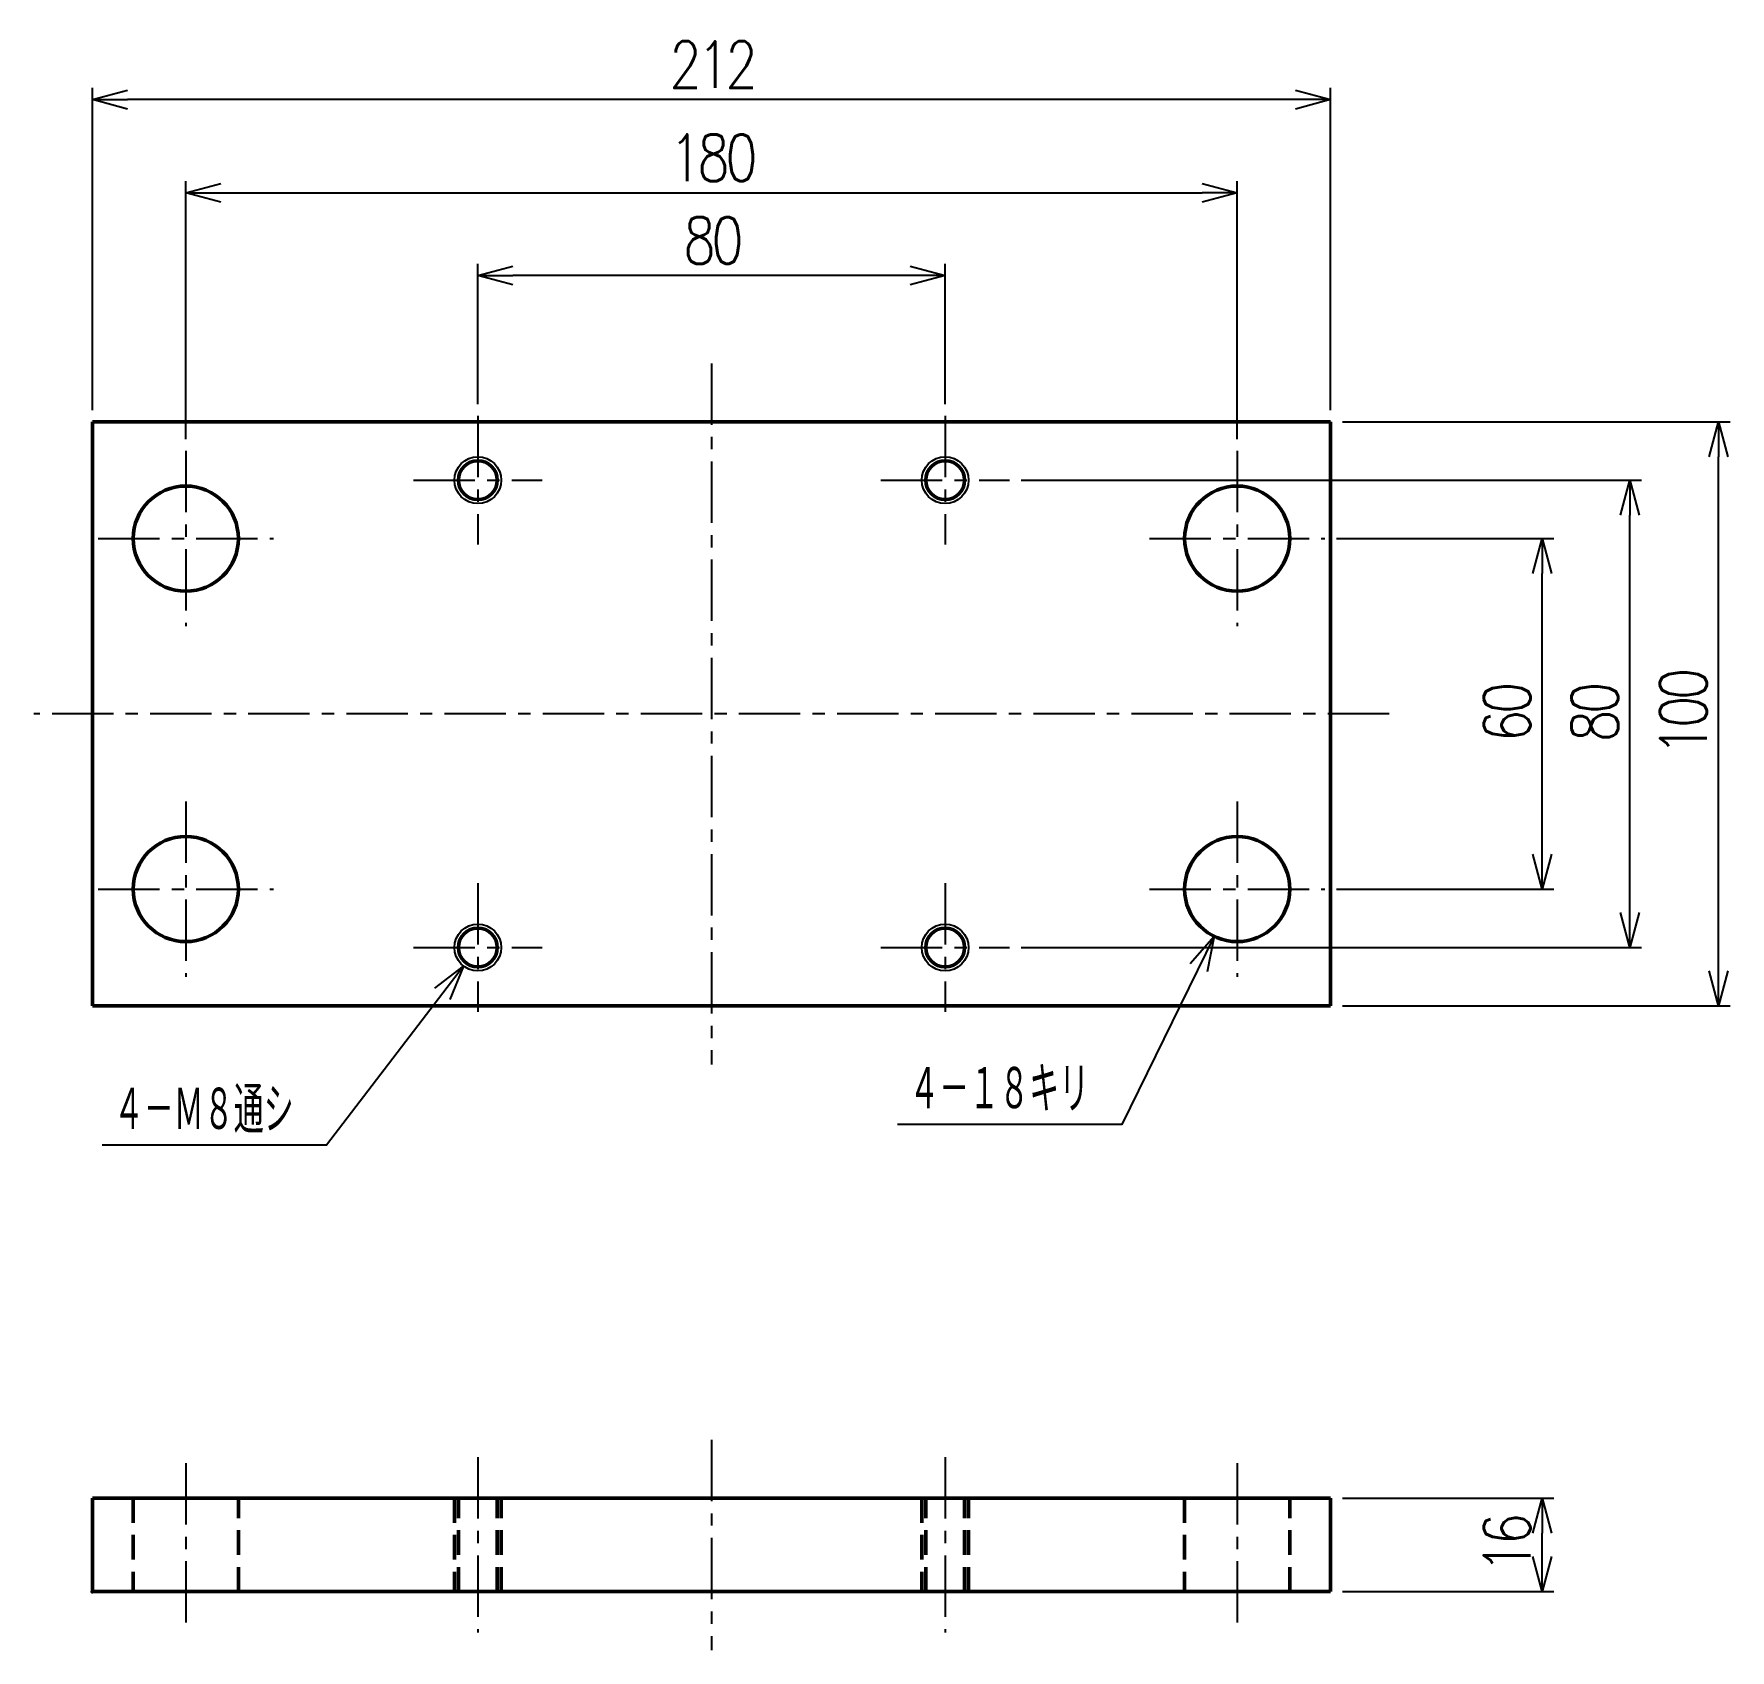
# Model space of a CAD drawing. Header units: millimetres. Extents: x -10 to 280, y -10 to 267.
import ezdxf

# ---------------------------------------------------------------- set-up
doc = ezdxf.new("R2010")
doc.units = ezdxf.units.MM
doc.header["$LTSCALE"] = 0.330709
doc.linetypes.add('CENTER', pattern=[50.8, 31.75, -6.35, 6.35, -6.35])
doc.linetypes.add('DASHED', pattern=[19.05, 12.7, -6.35])
doc.layers.add('NoLayerName_001', color=7, linetype='Continuous')
doc.styles.get("Standard").update_dxf_attribs({"font": 'txt', "bigfont": 'extfont2'})
doc.dimstyles.get("Standard").update_dxf_attribs({"dimtxt": 2.5, "dimasz": 2.5, "dimexe": 1.25, "dimexo": 0.625, "dimtad": 1, "dimdec": 3, "dimzin": 0, "dimdsep": 46, "dimtxsty": 'Standard', "dimcen": 2.5, "dimadec": 0, "dimazin": 0, "dimtfac": 0.75, "dimtdec": 3, "dimtmove": 0, "dimatfit": 3, "dimfxl": 1, "dimarcsym": 0})

# ---------------------------------------------------------------- blocks, each defined once
blk = doc.blocks.new('_OPEN30')
at = {"color": 0, "linetype": 'ByBlock', "lineweight": -2}
for p, q in [((-1, 0.267949), (0, 0)), ((0, 0), (-1, -0.267949)), ((0, 0), (-1, 0))]:
    blk.add_line(p, q, dxfattribs=at)
blk = doc.blocks.new('*D24')
at = {"layer": 'Defpoints', "color": 0}
for p in [(212, 16), (248.21, 16), (212, 0)]:
    blk.add_point(p, dxfattribs=at)
at = {"layer": 'NoLayerName_001', "color": 0, "linetype": 'Continuous', "lineweight": 25}
for p, q in [((214, 16), (250.21, 16)), ((248.21, 6), (248.21, 10)), ((214, 0), (250.21, 0))]:
    blk.add_line(p, q, dxfattribs=at)
at = {"layer": 'NoLayerName_001', "color": 0, "lineweight": 25, "xscale": 6, "yscale": 6, "zscale": 6}
for p, rotation in [((248.21, 16), 90), ((248.21, 0), 270)]:
    blk.add_blockref('_OPEN30', p, dxfattribs=dict(at, rotation=rotation))
at = {"layer": 'NoLayerName_001', "color": 2, "lineweight": 50, "insert": (242.21, 8), "char_height": 8, "attachment_point": 5, "rotation": 90}
blk.add_mtext('\\W0.8000;\\T0.8750;16', dxfattribs=at)
blk = doc.blocks.new('JZB_0005')
at = {"layer": 'NoLayerName_001', "color": 7, "linetype": 'Continuous', "lineweight": 50}
for p, q in [((0, 0), (0, 16)), ((212, 16), (0, 16)), ((212, 0), (212, 16)), ((0, 0), (212, 0))]:
    blk.add_line(p, q, dxfattribs=at)
blk = doc.blocks.new('JZB_0006')
at = {"layer": 'NoLayerName_001', "color": 4, "linetype": 'CENTER', "lineweight": 25}
blk.add_line((4, 30), (4, 0), dxfattribs=at)
at = {"layer": 'NoLayerName_001', "color": 3, "linetype": 'DASHED', "lineweight": 50}
for p, q in [((0, 23), (0, 7)), ((0.675, 7), (0.675, 23)), ((7.325, 7), (7.325, 23)), ((8, 7), (8, 23))]:
    blk.add_line(p, q, dxfattribs=at)
blk = doc.blocks.new('JZB_0007')
at = {"layer": 'NoLayerName_001', "color": 4, "linetype": 'CENTER', "lineweight": 25}
blk.add_line((4, 30), (4, 0), dxfattribs=at)
at = {"layer": 'NoLayerName_001', "color": 3, "linetype": 'DASHED', "lineweight": 50}
for p, q in [((0, 23), (0, 7)), ((0.675, 7), (0.675, 23)), ((7.325, 7), (7.325, 23)), ((8, 7), (8, 23))]:
    blk.add_line(p, q, dxfattribs=at)
blk = doc.blocks.new('JZB_0008')
at = {"layer": 'NoLayerName_001', "color": 4, "linetype": 'CENTER', "lineweight": 25}
blk.add_line((9, 28), (9, 0), dxfattribs=at)
at = {"layer": 'NoLayerName_001', "color": 3, "linetype": 'DASHED', "lineweight": 50}
for p, q in [((0, 22), (0, 6)), ((18, 6), (18, 22))]:
    blk.add_line(p, q, dxfattribs=at)
blk = doc.blocks.new('JZB_0009')
at = {"layer": 'NoLayerName_001', "color": 4, "linetype": 'CENTER', "lineweight": 25}
blk.add_line((9, 28), (9, 0), dxfattribs=at)
at = {"layer": 'NoLayerName_001', "color": 3, "linetype": 'DASHED', "lineweight": 50}
for p, q in [((0, 22), (0, 6)), ((18, 6), (18, 22))]:
    blk.add_line(p, q, dxfattribs=at)
blk = doc.blocks.new('JZB_0010')
at = {"layer": 'NoLayerName_001', "color": 4, "linetype": 'CENTER', "lineweight": 25}
blk.add_line((0, 28), (0, 0), dxfattribs=at)
blk = doc.blocks.new('JZB_0011')
at = {"layer": 'NoLayerName_001', "color": 4, "linetype": 'CENTER', "lineweight": 25}
blk.add_line((0, 28), (0, 0), dxfattribs=at)
blk = doc.blocks.new('*D25')
at = {"layer": 'Defpoints', "color": 0}
for p in [(66, 225.31), (66, 201.27), (146, 201.27)]:
    blk.add_point(p, dxfattribs=at)
at = {"layer": 'NoLayerName_001', "color": 0, "linetype": 'Continuous', "lineweight": 25}
for p, q in [((66, 203.27), (66, 227.31)), ((146, 203.27), (146, 227.31)), ((140, 225.31), (72, 225.31))]:
    blk.add_line(p, q, dxfattribs=at)
at = {"layer": 'NoLayerName_001', "color": 0, "lineweight": 25, "xscale": 6, "yscale": 6, "zscale": 6, "rotation": 180}
blk.add_blockref('_OPEN30', (66, 225.31), dxfattribs=at)
at = {"layer": 'NoLayerName_001', "color": 0, "lineweight": 25, "xscale": 6, "yscale": 6, "zscale": 6}
blk.add_blockref('_OPEN30', (146, 225.31), dxfattribs=at)
at = {"layer": 'NoLayerName_001', "color": 2, "lineweight": 50, "insert": (106, 231.31), "char_height": 8, "attachment_point": 5}
blk.add_mtext('\\W0.8000;\\T0.8750;80', dxfattribs=at)
blk = doc.blocks.new('*D26')
at = {"layer": 'Defpoints', "color": 0}
for p in [(0, 255.42), (0, 200.27), (212, 200.27)]:
    blk.add_point(p, dxfattribs=at)
at = {"layer": 'NoLayerName_001', "color": 0, "linetype": 'Continuous', "lineweight": 25}
for p, q in [((0, 202.27), (0, 257.42)), ((212, 202.27), (212, 257.42)), ((206, 255.42), (6, 255.42))]:
    blk.add_line(p, q, dxfattribs=at)
at = {"layer": 'NoLayerName_001', "color": 0, "lineweight": 25, "xscale": 6, "yscale": 6, "zscale": 6}
for p, rotation in [((0, 255.42), 180), ((212, 255.42), 360)]:
    blk.add_blockref('_OPEN30', p, dxfattribs=dict(at, rotation=rotation))
at = {"layer": 'NoLayerName_001', "color": 2, "lineweight": 50, "insert": (106, 261.42), "char_height": 8, "attachment_point": 5}
blk.add_mtext('\\W0.8000;\\T0.8750;212', dxfattribs=at)
blk = doc.blocks.new('*D27')
at = {"layer": 'Defpoints', "color": 0}
for p in [(157, 190.27), (263.21, 190.27), (157, 110.27)]:
    blk.add_point(p, dxfattribs=at)
at = {"layer": 'NoLayerName_001', "color": 0, "linetype": 'Continuous', "lineweight": 25}
for p, q in [((159, 190.27), (265.21, 190.27)), ((263.21, 116.27), (263.21, 184.27)), ((159, 110.27), (265.21, 110.27))]:
    blk.add_line(p, q, dxfattribs=at)
at = {"layer": 'NoLayerName_001', "color": 0, "lineweight": 25, "xscale": 6, "yscale": 6, "zscale": 6}
for p, rotation in [((263.21, 190.27), 90), ((263.21, 110.27), 270)]:
    blk.add_blockref('_OPEN30', p, dxfattribs=dict(at, rotation=rotation))
at = {"layer": 'NoLayerName_001', "color": 2, "lineweight": 50, "insert": (257.21, 150.27), "char_height": 8, "attachment_point": 5, "rotation": 90}
blk.add_mtext('\\W0.8000;\\T0.8750;80', dxfattribs=at)
blk = doc.blocks.new('*D28')
at = {"layer": 'Defpoints', "color": 0}
for p in [(212, 200.27), (278.38, 200.27), (212, 100.27)]:
    blk.add_point(p, dxfattribs=at)
at = {"layer": 'NoLayerName_001', "color": 0, "linetype": 'Continuous', "lineweight": 25}
for p, q in [((214, 200.27), (280.38, 200.27)), ((278.38, 106.27), (278.38, 194.27)), ((214, 100.27), (280.38, 100.27))]:
    blk.add_line(p, q, dxfattribs=at)
at = {"layer": 'NoLayerName_001', "color": 0, "lineweight": 25, "xscale": 6, "yscale": 6, "zscale": 6}
for p, rotation in [((278.38, 200.27), 90), ((278.38, 100.27), 270)]:
    blk.add_blockref('_OPEN30', p, dxfattribs=dict(at, rotation=rotation))
at = {"layer": 'NoLayerName_001', "color": 2, "lineweight": 50, "insert": (272.38, 150.27), "char_height": 8, "attachment_point": 5, "rotation": 90}
blk.add_mtext('\\W0.8000;\\T0.8750;100', dxfattribs=at)
blk = doc.blocks.new('DIM_0002')
at = {"color": 3, "linetype": 'Continuous', "lineweight": 25}
for points in [[(61.89, 30.65), (38.4, 0), (0, 0)], [(56.97, 26.86), (61.89, 30.65), (59.52, 24.91)]]:
    blk.add_lwpolyline(points, dxfattribs=at)
at = {"color": 2, "linetype": 'Continuous', "lineweight": 50, "width": 0.583333}
blk.add_text('４－Ｍ８通シ', height=8, dxfattribs=at).set_placement((2, 2))
blk = doc.blocks.new('*D30')
at = {"layer": 'Defpoints', "color": 0}
for p in [(196, 239.47), (16, 195.27), (196, 195.27)]:
    blk.add_point(p, dxfattribs=at)
at = {"layer": 'NoLayerName_001', "color": 0, "linetype": 'Continuous', "lineweight": 25}
for p, q in [((16, 197.27), (16, 241.47)), ((196, 197.27), (196, 241.47)), ((22, 239.47), (190, 239.47))]:
    blk.add_line(p, q, dxfattribs=at)
at = {"layer": 'NoLayerName_001', "color": 0, "lineweight": 25, "xscale": 6, "yscale": 6, "zscale": 6, "rotation": 180}
blk.add_blockref('_OPEN30', (16, 239.47), dxfattribs=at)
at = {"layer": 'NoLayerName_001', "color": 0, "lineweight": 25, "xscale": 6, "yscale": 6, "zscale": 6}
blk.add_blockref('_OPEN30', (196, 239.47), dxfattribs=at)
at = {"layer": 'NoLayerName_001', "color": 2, "lineweight": 50, "insert": (106, 245.47), "char_height": 8, "attachment_point": 5}
blk.add_mtext('\\W0.8000;\\T0.8750;180', dxfattribs=at)
blk = doc.blocks.new('*D31')
at = {"layer": 'Defpoints', "color": 0}
for p in [(211, 180.27), (248.21, 180.27), (211, 120.27)]:
    blk.add_point(p, dxfattribs=at)
at = {"layer": 'NoLayerName_001', "color": 0, "linetype": 'Continuous', "lineweight": 25}
for p, q in [((213, 180.27), (250.21, 180.27)), ((248.21, 126.27), (248.21, 174.27)), ((213, 120.27), (250.21, 120.27))]:
    blk.add_line(p, q, dxfattribs=at)
at = {"layer": 'NoLayerName_001', "color": 0, "lineweight": 25, "xscale": 6, "yscale": 6, "zscale": 6}
for p, rotation in [((248.21, 180.27), 90), ((248.21, 120.27), 270)]:
    blk.add_blockref('_OPEN30', p, dxfattribs=dict(at, rotation=rotation))
at = {"layer": 'NoLayerName_001', "color": 2, "lineweight": 50, "insert": (242.21, 150.27), "char_height": 8, "attachment_point": 5, "rotation": 90}
blk.add_mtext('\\W0.8000;\\T0.8750;60', dxfattribs=at)
blk = doc.blocks.new('DIM_0003')
at = {"color": 3, "linetype": 'Continuous', "lineweight": 25}
for points in [[(54.18, 32.19), (38.4, 0), (0, 0)], [(50.1, 27.51), (54.18, 32.19), (52.99, 26.1)]]:
    blk.add_lwpolyline(points, dxfattribs=at)
at = {"color": 2, "linetype": 'Continuous', "lineweight": 50, "width": 0.583333}
blk.add_text('４－１８キリ', height=8, dxfattribs=at).set_placement((2, 2))
blk = doc.blocks.new('JZB_0012')
at = {"layer": 'NoLayerName_001', "color": 7, "linetype": 'Continuous', "lineweight": 50}
for p, q in [((0, 0), (0, 100)), ((0, 100), (212, 100)), ((212, 100), (212, 0)), ((212, 0), (0, 0))]:
    blk.add_line(p, q, dxfattribs=at)
blk = doc.blocks.new('JZB_0013')
at = {"layer": 'NoLayerName_001', "color": 4, "linetype": 'CENTER', "lineweight": 25}
for p, q in [((11, 22), (11, 0)), ((0, 11), (22, 11))]:
    blk.add_line(p, q, dxfattribs=at)
at = {"layer": 'NoLayerName_001', "color": 3, "linetype": 'Continuous', "lineweight": 25}
blk.add_circle((11, 11), 4, dxfattribs=at)
at = {"layer": 'NoLayerName_001', "color": 7, "linetype": 'Continuous', "lineweight": 50}
blk.add_circle((11, 11), 3.33, dxfattribs=at)
blk = doc.blocks.new('JZB_0014')
at = {"layer": 'NoLayerName_001', "color": 4, "linetype": 'CENTER', "lineweight": 25}
for p, q in [((11, 22), (11, 0)), ((0, 11), (22, 11))]:
    blk.add_line(p, q, dxfattribs=at)
at = {"layer": 'NoLayerName_001', "color": 3, "linetype": 'Continuous', "lineweight": 25}
blk.add_circle((11, 11), 4, dxfattribs=at)
at = {"layer": 'NoLayerName_001', "color": 7, "linetype": 'Continuous', "lineweight": 50}
blk.add_circle((11, 11), 3.33, dxfattribs=at)
blk = doc.blocks.new('JZB_0015')
at = {"layer": 'NoLayerName_001', "color": 4, "linetype": 'CENTER', "lineweight": 25}
for p, q in [((11, 22), (11, 0)), ((0, 11), (22, 11))]:
    blk.add_line(p, q, dxfattribs=at)
at = {"layer": 'NoLayerName_001', "color": 3, "linetype": 'Continuous', "lineweight": 25}
blk.add_circle((11, 11), 4, dxfattribs=at)
at = {"layer": 'NoLayerName_001', "color": 7, "linetype": 'Continuous', "lineweight": 50}
blk.add_circle((11, 11), 3.33, dxfattribs=at)
blk = doc.blocks.new('JZB_0016')
at = {"layer": 'NoLayerName_001', "color": 4, "linetype": 'CENTER', "lineweight": 25}
for p, q in [((11, 22), (11, 0)), ((0, 11), (22, 11))]:
    blk.add_line(p, q, dxfattribs=at)
at = {"layer": 'NoLayerName_001', "color": 3, "linetype": 'Continuous', "lineweight": 25}
blk.add_circle((11, 11), 4, dxfattribs=at)
at = {"layer": 'NoLayerName_001', "color": 7, "linetype": 'Continuous', "lineweight": 50}
blk.add_circle((11, 11), 3.33, dxfattribs=at)
blk = doc.blocks.new('JZB_0017')
at = {"layer": 'NoLayerName_001', "color": 4, "linetype": 'CENTER', "lineweight": 25}
for p, q in [((15, 30), (15, 0)), ((0, 15), (30, 15))]:
    blk.add_line(p, q, dxfattribs=at)
at = {"layer": 'NoLayerName_001', "color": 7, "linetype": 'Continuous', "lineweight": 50}
blk.add_circle((15, 15), 9, dxfattribs=at)
blk = doc.blocks.new('JZB_0018')
at = {"layer": 'NoLayerName_001', "color": 4, "linetype": 'CENTER', "lineweight": 25}
for p, q in [((15, 30), (15, 0)), ((0, 15), (30, 15))]:
    blk.add_line(p, q, dxfattribs=at)
at = {"layer": 'NoLayerName_001', "color": 7, "linetype": 'Continuous', "lineweight": 50}
blk.add_circle((15, 15), 9, dxfattribs=at)
blk = doc.blocks.new('JZB_0019')
at = {"layer": 'NoLayerName_001', "color": 4, "linetype": 'CENTER', "lineweight": 25}
for p, q in [((15, 30), (15, 0)), ((0, 15), (30, 15))]:
    blk.add_line(p, q, dxfattribs=at)
at = {"layer": 'NoLayerName_001', "color": 7, "linetype": 'Continuous', "lineweight": 50}
blk.add_circle((15, 15), 9, dxfattribs=at)
blk = doc.blocks.new('JZB_0020')
at = {"layer": 'NoLayerName_001', "color": 4, "linetype": 'CENTER', "lineweight": 25}
for p, q in [((15, 30), (15, 0)), ((0, 15), (30, 15))]:
    blk.add_line(p, q, dxfattribs=at)
at = {"layer": 'NoLayerName_001', "color": 7, "linetype": 'Continuous', "lineweight": 50}
blk.add_circle((15, 15), 9, dxfattribs=at)

msp = doc.modelspace()

# ---------------------------------------------------------------- linework, layer by layer
at = {"layer": 'NoLayerName_001', "color": 4, "linetype": 'CENTER', "lineweight": 25}
for p, q in [((106, 210.2724), (106, 90.2724)), ((222, 150.2724), (-10, 150.2724)), ((106, 26), (106, -10))]:
    msp.add_line(p, q, dxfattribs=at)
at = {"layer": 'NoLayerName_001', "color": 7, "linetype": 'Continuous', "lineweight": 50}
msp.add_point((0, 0), dxfattribs=at)

# ---------------------------------------------------------------- block references
at = {"layer": 'NoLayerName_001'}
for name, p in [('JZB_0016', (55, 179.2724)), ('JZB_0015', (135, 179.2724)), ('JZB_0012', (0, 100.2724)), ('JZB_0020', (1, 165.2724)), ('JZB_0018', (181, 165.2724)), ('JZB_0017', (1, 105.2724)), ('JZB_0019', (181, 105.2724)), ('JZB_0013', (55, 99.2724)), ('JZB_0014', (135, 99.2724)), ('JZB_0009', (7, -6)), ('JZB_0011', (16, -6)), ('JZB_0007', (62, -7)), ('JZB_0006', (142, -7)), ('JZB_0008', (187, -6)), ('JZB_0010', (196, -6)), ('JZB_0005', (0, 0))]:
    msp.add_blockref(name, p, dxfattribs=at)
at = {"layer": 'NoLayerName_001', "color": 3, "linetype": 'Continuous', "lineweight": 25}
for name, p in [('DIM_0003', (137.8545, 80.0003)), ('DIM_0002', (1.6754, 76.4512))]:
    msp.add_blockref(name, p, dxfattribs=at)

# ---------------------------------------------------------------- dimensions: what is measured, and where the dimension line sits
at = {"layer": 'NoLayerName_001', "color": 3, "linetype": 'Continuous', "lineweight": 50}
for base, p1, p2, angle, picture, middle in [((0, 255.4182), (212, 200.2724), (0, 200.2724), 180, '*D26', (106, 255.4182)), ((66, 225.3109), (146, 201.2724), (66, 201.2724), 180, '*D25', (106, 225.3109)), ((278.3794, 200.2724), (212, 100.2724), (212, 200.2724), 90, '*D28', (278.3794, 150.2724)), ((263.2128, 190.2724), (157, 110.2724), (157, 190.2724), 90, '*D27', (263.2128, 150.2724)), ((248.205, 180.2724), (211, 120.2724), (211, 180.2724), 90, '*D31', (248.205, 150.2724)), ((248.205, 16), (212, 0), (212, 16), 90, '*D24', (248.205, 8))]:
    dim = msp.add_linear_dim(base=base, p1=p1, p2=p2, angle=angle, text='\\W0.8000;\\T0.8750;<>', dimstyle='Standard', override={"dimtxt": 8, "dimasz": 6, "dimexe": 2, "dimexo": 2, "dimgap": 2, "dimzin": 8, "dimblk": 'OPEN30', "dimclrd": 0, "dimclre": 0, "dimclrt": 2, "dimtp": 0, "dimtm": 0, "dimlwd": 25, "dimlwe": 25}, dxfattribs=at)
    dim.commit()
    dim.dimension.update_dxf_attribs({"geometry": picture, "text_midpoint": middle, "dimtype": 160})
dim = msp.add_linear_dim(base=(196, 239.4747), p1=(16, 195.2724), p2=(196, 195.2724), text='\\W0.8000;\\T0.8750;<>', dimstyle='Standard', override={"dimtxt": 8, "dimasz": 6, "dimexe": 2, "dimexo": 2, "dimgap": 2, "dimzin": 8, "dimblk": 'OPEN30', "dimclrd": 0, "dimclre": 0, "dimclrt": 2, "dimtp": 0, "dimtm": 0, "dimlwd": 25, "dimlwe": 25}, dxfattribs=at)
dim.commit()
dim.dimension.update_dxf_attribs({"geometry": '*D30', "text_midpoint": (106, 239.4747), "dimtype": 160})

doc.saveas('drawing.dxf')
